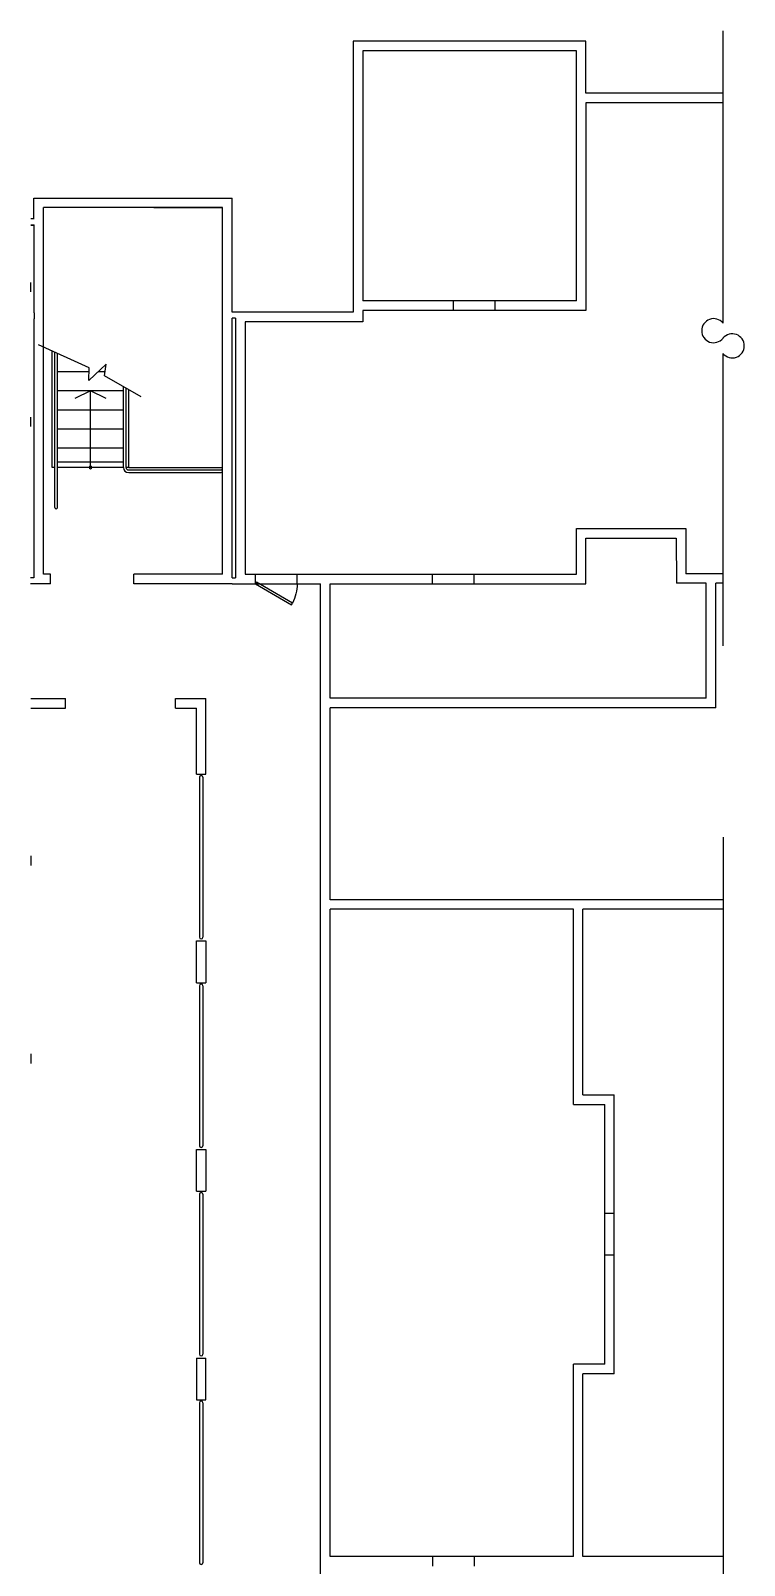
# Model space of a CAD drawing. Header units: inches. Extents: x -54 to 1674, y -51 to 2064.
# Drawn here: x 1263 to 1674, y 1181 to 2064 of the extents above; entities that cross this region are included whole.
import ezdxf

# ---------------------------------------------------------------- set-up
doc = ezdxf.new("R2010")
doc.units = ezdxf.units.IN
doc.header["$LTSCALE"] = 10
doc.header["$MEASUREMENT"] = 0
for name, color, linetype in [('A-DOOR', 2, 'CONTINUOUS'), ('A-FLOR', 3, 'CONTINUOUS'), ('A-WALL', 5, 'CONTINUOUS')]:
    doc.layers.add(name, color=color, linetype=linetype)

msp = doc.modelspace()

# ---------------------------------------------------------------- linework, layer by layer
at = {"layer": 'A-DOOR', "extrusion": (-0.000261203, -4.72257e-09, -1)}
for p, q in [((1392.81, 1746.94), (1392.31, 1746.08)), ((1392.31, 1746.08), (1413.09, 1734.08)), ((1413.59, 1734.94), (1392.81, 1746.94)), ((1413.09, 1734.08), (1413.59, 1734.94))]:
    msp.add_line(p, q, dxfattribs=at)
msp.add_arc((-1391.91, 1746.13, -0.36), 24.4, 180.12265, 207.28713, dxfattribs=at)
at = {"layer": 'A-FLOR'}
for p, q in [((1296.67, 1870.39), (1267.35, 1883.66)), ((1275.34, 1813.07), (1275.34, 1880.04)), ((1276.84, 1790.07), (1276.84, 1879.36)), ((1278.34, 1790.07), (1278.34, 1878.69)), ((1306.32, 1872.54), (1296.37, 1863.16)), ((1305.5, 1865.69), (1306.32, 1872.54)), ((1296.57, 1868.08), (1278.34, 1868.08)), ((1296.37, 1863.16), (1296.67, 1870.39)), ((1305.78, 1868.08), (1301.58, 1868.08)), ((1326.6, 1853.73), (1305.5, 1865.69)), ((1316.34, 1857.08), (1278.34, 1857.08)), ((1297.34, 1857.08), (1288.34, 1852.68)), ((1306.34, 1852.68), (1297.34, 1857.08)), ((1297.34, 1813.08), (1297.34, 1857.08)), ((1316.34, 1813.08), (1316.34, 1859.54)), ((1317.84, 1813.08), (1317.84, 1858.69)), ((1319.34, 1813.08), (1319.34, 1857.84)), ((1316.34, 1846.08), (1278.34, 1846.08)), ((1316.34, 1835.08), (1278.34, 1835.08)), ((1316.34, 1824.08), (1278.34, 1824.08)), ((1276.84, 1813.07), (1275.34, 1813.07)), ((1316.34, 1816.08), (1278.34, 1816.08)), ((1316.34, 1813.08), (1278.34, 1813.07)), ((1319.34, 1813.08), (1317.84, 1813.08)), ((1319.34, 1813.08), (1373.34, 1813.08)), ((1319.34, 1811.58), (1372.59, 1811.58)), ((1319.34, 1810.08), (1372.59, 1810.08)), ((1360.03, 1634.77), (1360.03, 1542.77)), ((1362.03, 1634.77), (1362.03, 1542.77)), ((1360.03, 1514.77), (1360.03, 1422.77)), ((1362.03, 1514.77), (1362.03, 1422.77)), ((1360.03, 1394.77), (1360.03, 1302.77)), ((1362.03, 1394.77), (1362.03, 1302.77)), ((1360.03, 1274.77), (1360.03, 1182.77)), ((1362.03, 1274.77), (1362.03, 1182.77))]:
    msp.add_line(p, q, dxfattribs=at)
for centre, radius, start, end in [((1297.34, 1813.08), 0.75, 90.00104, 270.00104), ((1297.34, 1813.08), 0.75, 270.00104, 90.00104), ((1319.34, 1813.08), 3, 180.00104, 270.00104), ((1319.34, 1813.08), 1.5, 180.00104, 270.00104), ((1372.59, 1810.83), 0.75, 270.00104, 90.00104), ((1277.59, 1790.07), 0.75, 180.00104, 0.00104), ((1361.03, 1634.77), 1, 0.00104, 180.00104), ((1361.03, 1542.77), 1, 180.00104, 0.00104), ((1361.03, 1514.77), 1, 0.00104, 180.00104), ((1361.03, 1422.77), 1, 180.00104, 0.00104), ((1361.03, 1394.77), 1, 0.00104, 180.00104), ((1361.03, 1302.77), 1, 180.00104, 0.00104), ((1361.03, 1274.77), 1, 0.00104, 180.00104), ((1361.03, 1182.77), 1, 180.00104, 0.00104)]:
    msp.add_arc(centre, radius, start, end, dxfattribs=at)
at = {"layer": 'A-WALL'}
for p, q in [((1448.51, 2058.37), (1448.51, 1902.37)), ((1582.51, 2058.37), (1448.51, 2058.37)), ((1582.51, 2028.37), (1582.51, 2058.37)), ((1661.37, 2064.37), (1661.37, 1896.13)), ((1454.01, 2052.87), (1454.01, 1908.87)), ((1577.01, 2052.87), (1454.01, 2052.87)), ((1577.01, 1908.87), (1577.01, 2052.87)), ((1661.37, 2028.37), (1582.51, 2028.37)), ((1661.37, 2022.87), (1582.51, 2022.87)), ((1582.51, 2022.87), (1582.51, 1903.37)), ((1264.84, 1968.07), (1378.84, 1968.08)), ((1264.84, 1956.07), (1264.84, 1968.07)), ((1373.34, 1962.58), (1270.34, 1962.57)), ((1270.34, 1751.57), (1270.34, 1962.57)), ((1333.84, 1962.58), (1373.34, 1962.58)), ((1373.34, 1751.58), (1373.34, 1962.58)), ((1378.84, 1902.37), (1378.84, 1968.08)), ((1264.96, 1956.06), (1262.96, 1956.06)), ((1262.96, 1952.56), (1264.96, 1952.56)), ((1264.96, 1952.56), (1262.96, 1952.56)), ((1264.84, 1952.57), (1264.84, 1902.07)), ((1262.96, 1914.06), (1262.96, 1919.56)), ((1577.01, 1908.87), (1454.01, 1908.87)), ((1506.26, 1903.37), (1506.26, 1908.87)), ((1530.26, 1903.37), (1530.26, 1908.87)), ((1264.96, 1902.06), (1264.96, 1898.56)), ((1380.84, 1902.37), (1378.84, 1902.37)), ((1378.84, 1749.58), (1378.84, 1898.87)), ((1380.84, 1898.87), (1378.84, 1898.87)), ((1448.51, 1902.37), (1380.84, 1902.37)), ((1380.84, 1898.87), (1380.84, 1749.58)), ((1454.01, 1903.37), (1454.01, 1896.87)), ((1582.51, 1903.37), (1454.01, 1903.37)), ((1264.84, 1898.57), (1264.84, 1749.57)), ((1386.34, 1896.87), (1386.34, 1751.58)), ((1454.01, 1896.87), (1386.34, 1896.87)), ((1661.37, 1878.62), (1661.37, 1710.37)), ((1262.96, 1836.56), (1262.96, 1842.06)), ((1577.01, 1777.87), (1640.01, 1777.87)), ((1577.02, 1751.58), (1577.01, 1777.87)), ((1640.01, 1777.87), (1640.02, 1751.87)), ((1582.51, 1772.37), (1634.51, 1772.37)), ((1582.52, 1746.08), (1582.51, 1772.37)), ((1634.51, 1772.37), (1634.52, 1746.37)), ((1264.83, 1749.57), (1262.92, 1749.57)), ((1274.34, 1751.57), (1270.34, 1751.57)), ((1274.34, 1746.07), (1274.34, 1751.57)), ((1373.34, 1751.58), (1322.34, 1751.58)), ((1322.34, 1746.08), (1322.34, 1751.58)), ((1378.84, 1749.58), (1380.84, 1749.58)), ((1386.34, 1751.58), (1577.02, 1751.58)), ((1392.31, 1746.08), (1392.31, 1751.58)), ((1416.31, 1746.08), (1416.31, 1751.58)), ((1494.14, 1746.08), (1494.14, 1751.58)), ((1518.14, 1746.08), (1518.14, 1751.58)), ((1661.37, 1751.87), (1640.02, 1751.87)), ((1264.84, 1746.07), (1262.93, 1746.07)), ((1274.34, 1746.07), (1264.84, 1746.07)), ((1378.84, 1746.08), (1322.34, 1746.08)), ((1378.84, 1746.08), (1429.77, 1746.08)), ((1429.8, 422.81), (1429.77, 1746.08)), ((1435.27, 1680.28), (1435.27, 1746.08)), ((1435.27, 1746.08), (1582.52, 1746.08)), ((1651.77, 1746.37), (1634.52, 1746.37)), ((1651.78, 1680.28), (1651.77, 1746.37)), ((1657.28, 1674.78), (1657.27, 1746.37)), ((1661.37, 1746.37), (1657.27, 1746.37)), ((1262.97, 1680.06), (1283, 1680.06)), ((1283, 1674.56), (1283, 1680.06)), ((1346.25, 1674.56), (1346.25, 1680.06)), ((1346.25, 1680.06), (1363.78, 1680.06)), ((1363.78, 1636.56), (1363.78, 1680.06)), ((1651.78, 1680.28), (1435.27, 1680.28)), ((1262.97, 1674.56), (1283, 1674.56)), ((1346.25, 1674.56), (1358.28, 1674.56)), ((1358.28, 1636.56), (1358.28, 1674.56)), ((1435.28, 1564.31), (1435.27, 1674.78)), ((1657.28, 1674.78), (1435.27, 1674.78)), ((1358.28, 1636.56), (1363.78, 1636.56)), ((1661.38, 1600.31), (1661.39, 1002.32)), ((1262.97, 1589.56), (1262.97, 1584.06)), ((1661.38, 1564.31), (1435.28, 1564.31)), ((1435.28, 1186.31), (1435.28, 1558.81)), ((1575.29, 1558.81), (1435.28, 1558.81)), ((1575.29, 1446.47), (1575.29, 1558.81)), ((1580.79, 1451.97), (1580.79, 1558.81)), ((1661.38, 1558.81), (1580.79, 1558.81)), ((1358.28, 1516.56), (1358.28, 1540.56)), ((1358.28, 1540.56), (1363.78, 1540.56)), ((1363.78, 1540.56), (1363.78, 1516.56)), ((1358.28, 1516.56), (1363.78, 1516.56)), ((1262.97, 1475.56), (1262.97, 1470.06)), ((1580.79, 1451.97), (1598.79, 1451.97)), ((1598.8, 1291.47), (1598.79, 1451.97)), ((1575.29, 1446.47), (1593.29, 1446.47)), ((1593.29, 1296.97), (1593.29, 1446.47)), ((1358.28, 1420.56), (1363.78, 1420.56)), ((1358.28, 1396.56), (1358.28, 1420.56)), ((1363.78, 1420.56), (1363.78, 1396.56)), ((1358.28, 1396.56), (1363.78, 1396.56)), ((1598.79, 1383.72), (1593.29, 1383.72)), ((1598.79, 1359.72), (1593.29, 1359.72)), ((1358.28, 1300.56), (1363.78, 1300.56)), ((1358.28, 1300.56), (1358.28, 1276.56)), ((1363.78, 1276.56), (1363.78, 1300.56)), ((1575.3, 1186.31), (1575.29, 1296.97)), ((1593.29, 1296.97), (1575.29, 1296.97)), ((1580.8, 1186.31), (1580.79, 1291.47)), ((1598.8, 1291.47), (1580.79, 1291.47)), ((1358.28, 1276.56), (1363.78, 1276.56)), ((1575.3, 1186.31), (1435.28, 1186.31)), ((1494.16, 1186.31), (1494.16, 1180.81)), ((1518.16, 1186.31), (1518.16, 1180.81)), ((1661.38, 1186.31), (1580.8, 1186.31))]:
    msp.add_line(p, q, dxfattribs=at)
for centre, start, end in [((1656.02, 1891.75), 39.27472, 320.72735), ((1666.73, 1883), 219.27472, 140.72735)]:
    msp.add_arc(centre, 6.92, start, end, dxfattribs=at)

doc.saveas('drawing.dxf')
